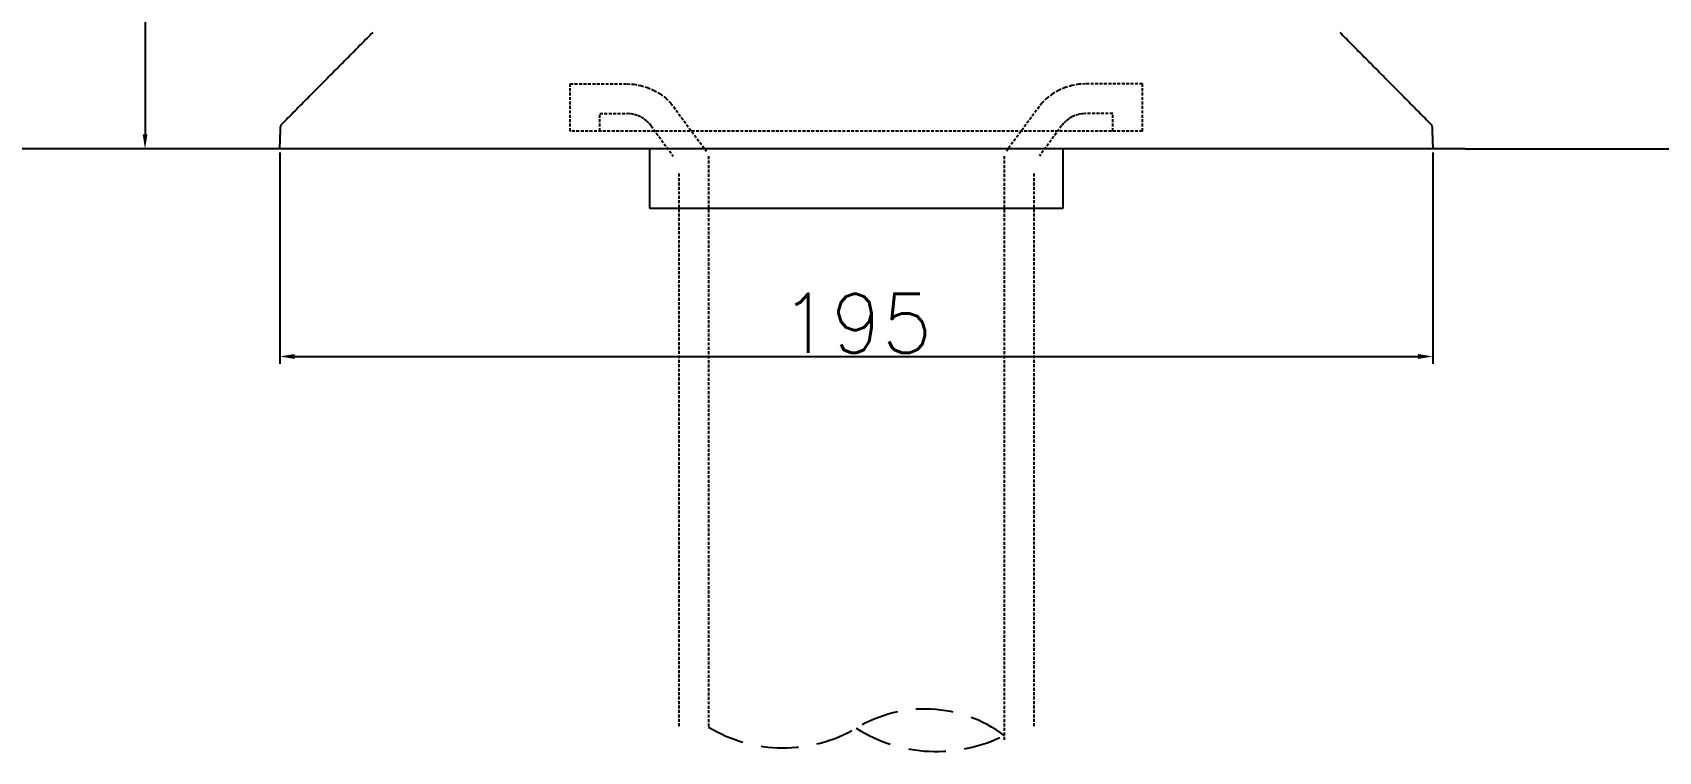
# Model space of a CAD drawing. Extents: x 57303 to 59729, y 58734 to 62164.
# Drawn here: x 58080.9 to 58355.9, y 59621.8 to 59743.4 of the extents above; entities that cross this region are included whole.
import ezdxf

# ---------------------------------------------------------------- set-up
doc = ezdxf.new("R2010")
doc.units = 0
doc.header["$MEASUREMENT"] = 0
doc.linetypes.add('DASHED', pattern=[0.75, 0.5, -0.25])
doc.linetypes.add('HIDDEN', pattern=[9.525, 6.35, -3.175])
doc.layers.get('0').update_dxf_attribs({"linetype": 'CONTINUOUS'})
doc.layers.get('Defpoints').update_dxf_attribs({"linetype": 'CONTINUOUS'})
for name, color, linetype in [('______ - ____', 255, 'CONTINUOUS'), ('______ - ______', 7, 'CONTINUOUS'), ('Dim', 4, 'CONTINUOUS'), ('FAUCET', 4, 'CONTINUOUS'), ('YA', 7, 'CONTINUOUS')]:
    doc.layers.add(name, color=color, linetype=linetype)
doc.styles.add('h', font='', dxfattribs={"height": 30})
doc.styles.get("Standard").update_dxf_attribs({"font": 'txt.shx', "bigfont": 'ghs.shx'})
doc.styles.get('h').set_extended_font_data('Haansoft Batang')
doc.dimstyles.new('ISO-25', dxfattribs={"dimtxt": 2.5, "dimasz": 2.5, "dimexe": 1.25, "dimexo": 0.625, "dimtad": 1, "dimtxsty": 'Standard', "dimcen": 2.5, "dimadec": 0, "dimazin": 0, "dimtfac": 1, "dimtmove": 0, "dimatfit": 3, "dimfxl": 0, "dimarcsym": 0})
doc.dimstyles.new('SERIM', dxfattribs={"dimscale": 10, "dimtxt": 3, "dimasz": 2, "dimexe": 1, "dimexo": 1.5, "dimgap": 1, "dimtad": 1, "dimtoh": 1, "dimdec": 0, "dimdsep": 46, "dimtxsty": 'h', "dimcen": -0.3, "dimclrt": 2, "dimadec": 0, "dimazin": 0, "dimtfac": 1, "dimtdec": 0, "dimtmove": 1, "dimatfit": 3, "dimfxl": 0, "dimtolj": 1, "dimtzin": 0, "dimarcsym": 0})

# ---------------------------------------------------------------- blocks, each defined once
blk = doc.blocks.new('*D35')
at = {"layer": 'Defpoints', "color": 0}
for p in [(58270.2, 60076.74), (58308.12, 59723.74), (58597.4, 59723.74)]:
    blk.add_point(p, dxfattribs=at)
at = {"layer": 'Dim', "color": 0, "lineweight": -2}
for p, q in [((58285.2, 60076.74), (58607.4, 60076.74)), ((58597.4, 60056.74), (58597.4, 59743.74)), ((58323.12, 59723.74), (58607.4, 59723.74))]:
    blk.add_line(p, q, dxfattribs=at)
at = {"layer": 'Dim', "color": 0}
for points in [[(58594.07, 60056.74), (58600.73, 60056.74), (58597.4, 60076.74)], [(58594.07, 59743.74), (58600.73, 59743.74), (58597.4, 59723.74)]]:
    blk.add_solid(points, dxfattribs=at)
at = {"layer": 'Dim', "color": 0, "insert": (58562.4, 59900.24), "char_height": 50, "attachment_point": 5, "rotation": 90}
blk.add_mtext('\\A1;353', dxfattribs=at)
blk = doc.blocks.new('*D45')
at = {"layer": 'Defpoints', "color": 0}
for p in [(58238.93, 60706.74), (58341.86, 59723.74), (58679.62, 59723.74)]:
    blk.add_point(p, dxfattribs=at)
at = {"layer": 'Dim', "color": 0, "lineweight": -2}
for p, q in [((58253.93, 60706.74), (58689.62, 60706.74)), ((58679.62, 60686.74), (58679.62, 59743.74)), ((58356.86, 59723.74), (58689.62, 59723.74))]:
    blk.add_line(p, q, dxfattribs=at)
at = {"layer": 'Dim', "color": 0}
for points in [[(58676.29, 60686.74), (58682.95, 60686.74), (58679.62, 60706.74)], [(58676.29, 59743.74), (58682.95, 59743.74), (58679.62, 59723.74)]]:
    blk.add_solid(points, dxfattribs=at)
at = {"layer": 'Dim', "color": 0, "insert": (58644.62, 60215.24), "char_height": 50, "attachment_point": 5, "rotation": 90}
blk.add_mtext('\\A1;983', dxfattribs=at)
blk = doc.blocks.new('*D38')
at = {"color": 0, "lineweight": -2}
for p, q in [((58122.7, 59723.12), (58122.7, 59687.38)), ((58317.7, 59723.12), (58317.7, 59687.38)), ((58125.2, 59688.63), (58315.2, 59688.63))]:
    blk.add_line(p, q, dxfattribs=at)
at = {"color": 0}
for points in [[(58125.2, 59689.04), (58125.2, 59688.21), (58122.7, 59688.63)], [(58315.2, 59689.04), (58315.2, 59688.21), (58317.7, 59688.63)]]:
    blk.add_solid(points, dxfattribs=at)
at = {"layer": 'Defpoints', "color": 0}
for p in [(58122.7, 59723.74), (58317.7, 59723.74), (58317.7, 59688.63)]:
    blk.add_point(p, dxfattribs=at)
at = {"color": 0, "insert": (58220.2, 59694.25), "char_height": 2.5, "attachment_point": 5}
blk.add_mtext('{\\H4x;195}', dxfattribs=at)
blk = doc.blocks.new('*D40')
at = {"color": 0, "lineweight": -2}
for p, q in [((58157.35, 59908.74), (58098.65, 59908.74)), ((58099.9, 59906.24), (58099.9, 59726.24)), ((58155.12, 59723.74), (58098.65, 59723.74))]:
    blk.add_line(p, q, dxfattribs=at)
at = {"color": 0}
for points in [[(58099.49, 59906.24), (58100.32, 59906.24), (58099.9, 59908.74)], [(58099.49, 59726.24), (58100.32, 59726.24), (58099.9, 59723.74)]]:
    blk.add_solid(points, dxfattribs=at)
at = {"layer": 'Defpoints', "color": 0}
for p in [(58157.98, 59908.74), (58099.9, 59723.74), (58155.74, 59723.74)]:
    blk.add_point(p, dxfattribs=at)
at = {"color": 0, "insert": (58094.28, 59816.24), "char_height": 2.5, "attachment_point": 5, "rotation": 90}
blk.add_mtext('{\\H4x;185}', dxfattribs=at)

msp = doc.modelspace()

# ---------------------------------------------------------------- linework, layer by layer
at = {"color": 0}
msp.add_line((58323.123, 59723.742), (57716.572, 59723.742), dxfattribs=at)
at = {"layer": '______ - ____'}
for points in [[(58138.402, 59743.446), (58130.756, 59735.733), (58123.11, 59728.02)], [(58301.989, 59743.446), (58309.634, 59735.733), (58317.28, 59728.02)]]:
    msp.add_open_spline(points, degree=2, dxfattribs=at)
msp.add_rational_spline([(58122.821, 59727.351), (58122.835, 59727.742), (58123.11, 59728.02)], [1, 0.931218770358, 1], degree=2, dxfattribs=at)
at = {"layer": '______ - ______'}
for points in [[(58122.695, 59723.742), (58122.758, 59725.546), (58122.821, 59727.351)], [(58317.569, 59727.351), (58317.632, 59725.546), (58317.695, 59723.742)], [(58185.195, 59723.742), (58185.195, 59718.742), (58185.195, 59713.742)], [(58255.195, 59713.742), (58255.195, 59718.742), (58255.195, 59723.742)], [(58185.195, 59713.742), (58220.195, 59713.742), (58255.195, 59713.742)]]:
    msp.add_open_spline(points, degree=2, dxfattribs=at)
msp.add_rational_spline([(58317.28, 59728.02), (58317.556, 59727.742), (58317.569, 59727.351)], [1, 0.931218770354, 1], degree=2, dxfattribs=at)
at = {"layer": 'FAUCET', "color": 0, "linetype": 'DASHED'}
for p, q in [((58171.808, 59726.776), (58171.808, 59734.742)), ((58171.808, 59734.742), (58181.43, 59734.742)), ((58181.43, 59734.742), (58182.579, 59734.676)), ((58182.579, 59734.676), (58183.737, 59734.473)), ((58257.812, 59734.676), (58256.654, 59734.473)), ((58258.961, 59734.742), (58257.812, 59734.676)), ((58268.582, 59734.742), (58258.961, 59734.742)), ((58268.582, 59726.776), (58268.582, 59734.742)), ((58183.737, 59734.473), (58184.878, 59734.131)), ((58184.878, 59734.131), (58185.979, 59733.651)), ((58185.979, 59733.651), (58187.015, 59733.044)), ((58187.015, 59733.044), (58187.964, 59732.323)), ((58187.964, 59732.323), (58188.81, 59731.507)), ((58252.426, 59732.323), (58251.581, 59731.507)), ((58253.376, 59733.044), (58252.426, 59732.323)), ((58254.411, 59733.651), (58253.376, 59733.044)), ((58255.512, 59734.131), (58254.411, 59733.651)), ((58256.654, 59734.473), (58255.512, 59734.131)), ((58176.826, 59729.724), (58181.43, 59729.724)), ((58176.826, 59726.776), (58176.826, 59729.724)), ((58188.81, 59731.507), (58194.811, 59723.384)), ((58251.581, 59731.507), (58245.579, 59723.384)), ((58256.686, 59729.179), (58256.168, 59728.875)), ((58257.236, 59729.418), (58256.686, 59729.179)), ((58257.807, 59729.59), (58257.236, 59729.418)), ((58258.386, 59729.691), (58257.807, 59729.59)), ((58258.961, 59729.724), (58258.386, 59729.691)), ((58263.564, 59729.724), (58258.961, 59729.724)), ((58263.564, 59726.776), (58263.564, 59729.724)), ((58268.582, 59726.776), (58171.808, 59726.776)), ((58185.485, 59727.662), (58189.233, 59722.519)), ((58254.906, 59727.662), (58251.158, 59722.519)), ((58255.271, 59728.107), (58254.906, 59727.662)), ((58255.694, 59728.515), (58255.271, 59728.107)), ((58256.168, 59728.875), (58255.694, 59728.515)), ((58195.171, 59722.517), (58195.195, 59625.776)), ((58245.22, 59722.517), (58245.195, 59623.52)), ((58190.195, 59719.564), (58190.195, 59625.776)), ((58250.195, 59719.564), (58250.195, 59625.776))]:
    msp.add_line(p, q, dxfattribs=at)
msp.add_lwpolyline([(58185.485, 59727.662), (58185.12, 59728.107), (58184.697, 59728.515), (58184.222, 59728.875), (58183.704, 59729.179), (58183.154, 59729.418), (58182.583, 59729.59), (58182.004, 59729.691), (58181.43, 59729.724)], dxfattribs=at)
at = {"layer": 'YA', "color": 0, "linetype": 'HIDDEN'}
for centre, radius, start, end in [((58231.794, 59606.547), 22.419, 53.29015, 121.15392), ((58207.858, 59646.943), 24.538, 238.91592, 300.18526), ((58233.76, 59647.067), 25.281, 237.55109, 296.89299)]:
    msp.add_arc(centre, radius, start, end, dxfattribs=at)

# ---------------------------------------------------------------- dimensions: what is measured, and where the dimension line sits
dim = msp.add_linear_dim(base=(58099.903, 59723.742), p1=(58157.977, 59908.742), p2=(58155.742, 59723.742), angle=90, text='{\\H4x;<>}', dimstyle='ISO-25')
dim.commit()
dim.dimension.update_dxf_attribs({"geometry": '*D40', "text_midpoint": (58094.278, 59816.242)})
dim = msp.add_linear_dim(base=(58317.695, 59688.625), p1=(58122.695, 59723.742), p2=(58317.695, 59723.742), text='{\\H4x;<>}', dimstyle='ISO-25')
dim.commit()
dim.dimension.update_dxf_attribs({"geometry": '*D38', "text_midpoint": (58220.195, 59694.25)})
at = {"layer": 'Dim', "color": 0}
for base, p1, p2, picture, middle in [((58679.62, 59723.742), (58238.927, 60706.742), (58341.855, 59723.742), '*D45', (58644.62, 60215.242)), ((58597.398, 59723.742), (58270.195, 60076.742), (58308.123, 59723.742), '*D35', (58562.398, 59900.242))]:
    dim = msp.add_linear_dim(base=base, p1=p1, p2=p2, angle=90, dimstyle='SERIM', override={"dimtxt": 5, "dimtxsty": 'Standard', "dimclrt": 0}, dxfattribs=at)
    dim.commit()
    dim.dimension.update_dxf_attribs({"geometry": picture, "text_midpoint": middle})

doc.saveas('drawing.dxf')
